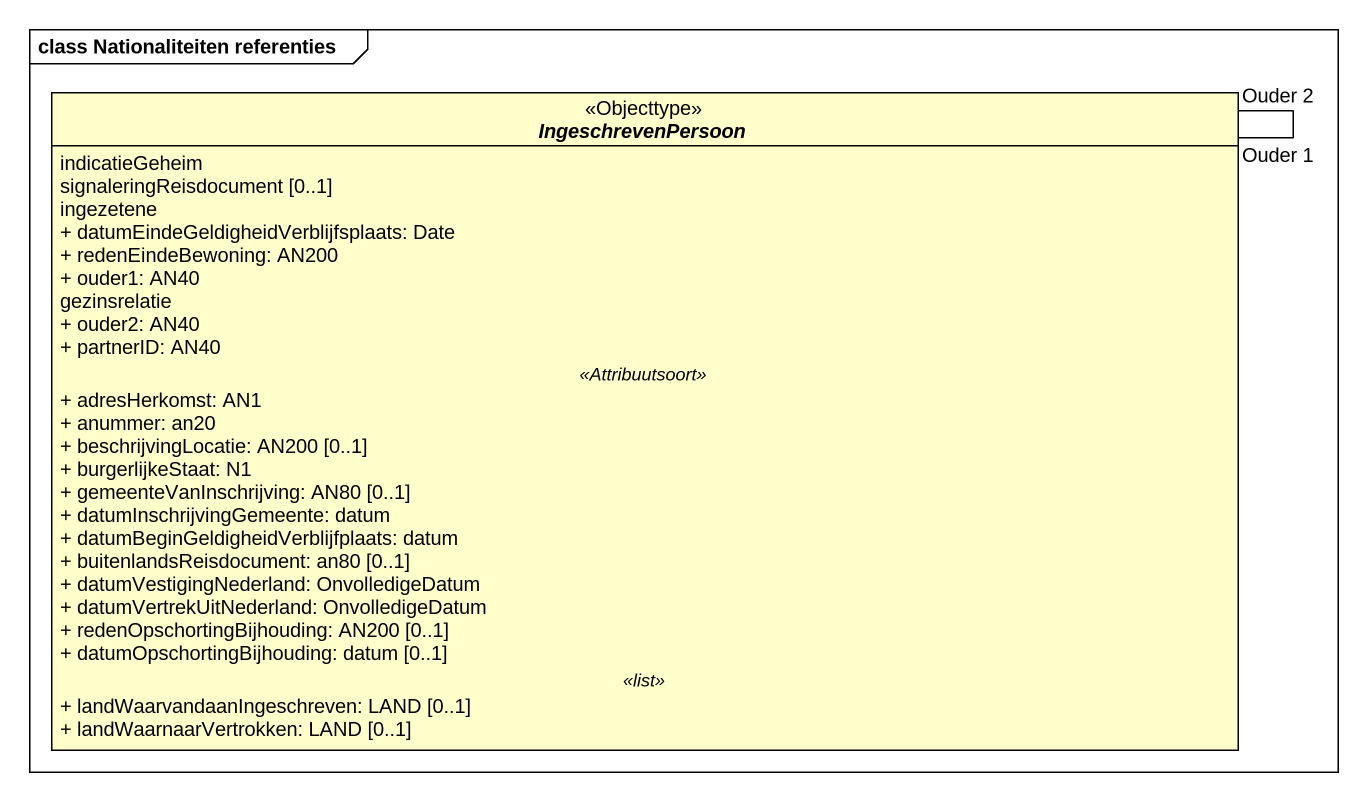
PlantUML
@startuml
mainframe class Nationaliteiten referenties
hide circle
hide empty members
skinparam classAttributeIconSize 0
abstract class IngeschrevenPersoon <<Objecttype>> {
  indicatieGeheim
  signaleringReisdocument [0..1]
  ingezetene
  + datumEindeGeldigheidVerblijfsplaats: Date
  + redenEindeBewoning: AN200
  + ouder1: AN40
  gezinsrelatie
  + ouder2: AN40
  + partnerID: AN40
  .. <<Attribuutsoort>> ..
  + adresHerkomst: AN1
  + anummer: an20
  + beschrijvingLocatie: AN200 [0..1]
  + burgerlijkeStaat: N1
  + gemeenteVanInschrijving: AN80 [0..1]
  + datumInschrijvingGemeente: datum
  + datumBeginGeldigheidVerblijfplaats: datum
  + buitenlandsReisdocument: an80 [0..1]
  + datumVestigingNederland: OnvolledigeDatum
  + datumVertrekUitNederland: OnvolledigeDatum
  + redenOpschortingBijhouding: AN200 [0..1]
  + datumOpschortingBijhouding: datum [0..1]
  .. <<list>> ..
  + landWaarvandaanIngeschreven: LAND [0..1]
  + landWaarnaarVertrokken: LAND [0..1]
}
IngeschrevenPersoon -- IngeschrevenPersoon : Ouder 1
IngeschrevenPersoon -- IngeschrevenPersoon : Ouder 2
@enduml
